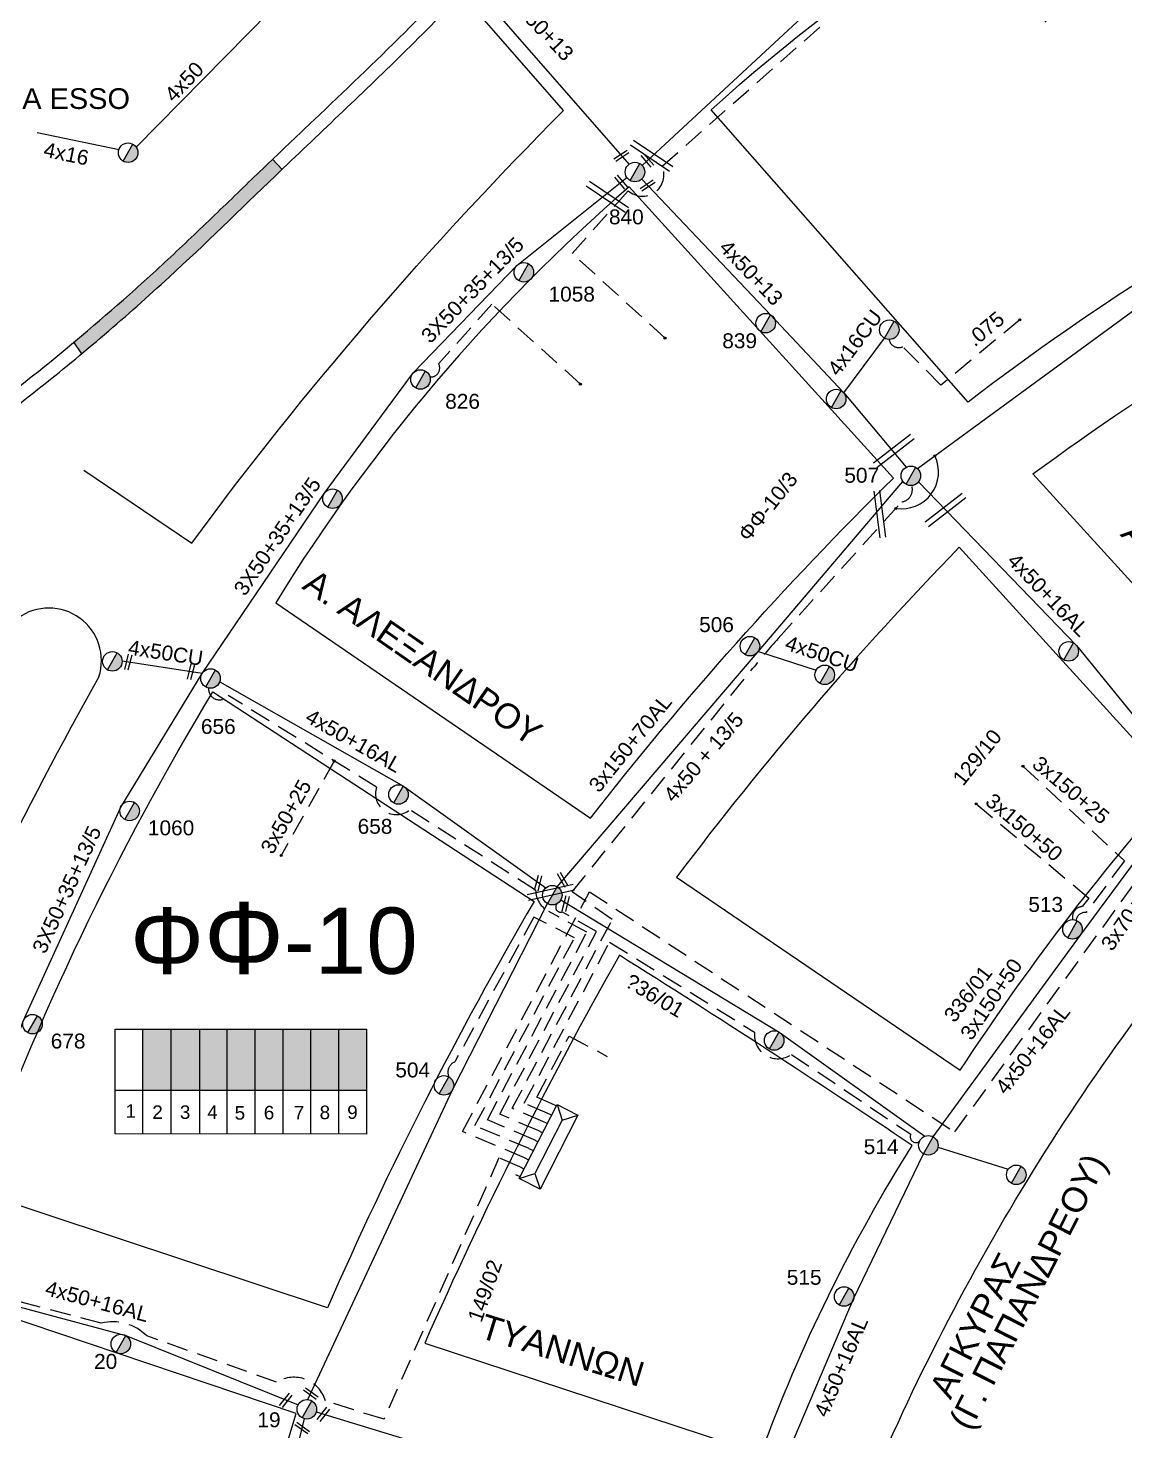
# Model space of a CAD drawing. Header units: millimetres. Extents: x 1421 to 7616, y 908 to 2861.
# Drawn here: x 5594.1 to 5726.5, y 2213.6 to 2382.9 of the extents above; entities that cross this region are included whole.
import ezdxf
from ezdxf.enums import TextEntityAlignment as Align

# ---------------------------------------------------------------- set-up
doc = ezdxf.new("R2010")
doc.units = ezdxf.units.MM
doc.linetypes.add('DASHED', pattern=[19.05, 12.7, -6.35])
for name, color, linetype, lineweight in [('3x150+50', 7, 'Continuous', 30), ('3x50+25', 7, 'Continuous', 30), ('3X50+35+13_5', 7, 'Continuous', 30), ('4x16', 7, 'Continuous', 30), ('4x50', 7, 'Continuous', 30), ('4x50 + 13_5', 7, 'SYN_LINE', 30), ('4x50+13', 7, 'Continuous', 30), ('4x50+16', 7, 'Continuous', 30), ('Άγνωστα', 7, 'Continuous', 30), ('Γυμνά εναέρια ΧΤ (3Φ)   4x16CU', 7, 'Continuous', 30), ('Γυμνά εναέρια ΧΤ (3Φ)   4x50CU', 7, 'Continuous', 30), ('Γυμνά εναέρια ΧΤ και ΦΟΠ (3Φ)   4x50+16AL', 7, 'Continuous', 30), ('Καλώδια ΧΤ   3x150+70AL', 7, 'DASHED', 30), ('Καλώδια ΧΤ   3x150AL+50CU', 7, 'DASHED', 30), ('Συνεστραμμένα ΧΤ   3x70+54.6+25 AL', 7, 'SYN_LINE', 30), ('Υπόγεια Καλώδια Δικτύου ΧΤ   .075', 7, 'DASHED', 30)]:
    doc.layers.add(name, color=color, linetype=linetype, lineweight=lineweight)
for name, color, linetype in [('Pillar OTE', 7, 'Continuous'), ('TEXT ΚΑΛΩΔΙΩΝ', 7, 'Continuous'), ('ΑΓΝΩΣΤΟ ΕΝΑΕΡΙΟ ΚΑΛΩΔΙΟ', 7, 'Continuous'), ('ΑΓΝΩΣΤΟ ΥΠΟΓΕΙΟ ΚΑΛΩΔΙΟ', 7, 'DASHED'), ('Μηχανική τομή', 7, 'Continuous'), ('Στύλος ΦΜ', 7, 'Continuous'), ('Στύλος ΦΜ @ 1', 7, 'Continuous'), ('Συνδέσεις', 7, 'Continuous'), ('Τομή', 7, 'Continuous'), ('Υποσταθμός πόλεως', 7, 'Continuous'), ('Υπόβαθρο ΔΕΗ', 7, 'Continuous')]:
    doc.layers.add(name, color=color, linetype=linetype)
doc.styles.add('arial', font='ARIAL.TTF')
doc.styles.get("Standard").update_dxf_attribs({"font": 'ARIAL.TTF', "height": 1.8})
doc.linetypes.add('SYN_LINE', pattern='A,0.5,-0.0001,["/\\/\\/\\/",Standard,S=0.1,R=0,X=0,Y=-0.05],-0.25', length=0.7501)

# ---------------------------------------------------------------- blocks, each defined once
blk = doc.blocks.new('ΥΠΑΡΧΩΝ ΤΣΙΜΕΝΤΕΝΙΟΣ ΣΤΥΛΟΣ')
at = {"layer": 'Στύλος ΦΜ'}
blk.add_hatch(color=7, dxfattribs=at).paths.add_polyline_path([(-1.29, -2.28, 0.574793), (2.62, 0, 0.268822), (1.3, 2.27)])
at = {"layer": 'Στύλος ΦΜ', "color": 7}
blk.add_line((-1.29, -2.28), (1.3, 2.27), dxfattribs=at)
blk.add_circle((0, 0), 2.62, dxfattribs=at)
at = {"layer": 'Στύλος ΦΜ', "flags": 4}
for tag, p in [('ΑΡΙΘΜΟΣ', (-4.68, 8.05)), ('ΤΥΠΟΣ', (-4.91, 3.03))]:
    blk.add_attdef(tag, p, '', height=4, dxfattribs=at)
blk = doc.blocks.new('ΥΠΟΣΤΑΘΜΟΣ ΠΟΛΕΩΣ 9 ΑΝΑΧΩΡΗΣΕΩΝ')
at = {"layer": 'Υποσταθμός πόλεως', "ltscale": 40}
for p, q in [((-9.63, -2.82), (-9.63, -4)), ((-7.12, -2.82), (-7.12, -4)), ((-4.84, -2.82), (-4.84, -4)), ((-2.36, -2.82), (-2.36, -4)), ((0.09, -2.82), (0.09, -4)), ((2.55, -2.82), (2.55, -4)), ((5.02, -2.82), (5.02, -4)), ((7.48, -2.82), (7.48, -4)), ((9.61, -2.82), (9.61, -4))]:
    blk.add_line(p, q, dxfattribs=at)
blk.add_lwpolyline([(-10.02, 2.82), (10.02, 2.82), (10.02, -2.82), (-10.02, -2.82)], close=True, dxfattribs=at)
for points in [[(-7.21, 0), (-10.02, 2.82)], [(-10.02, -2.82), (-7.21, 0)], [(-7.21, 0), (7.21, 0)], [(7.21, 0), (10.02, 2.82)], [(10.02, -2.82), (7.21, 0)]]:
    blk.add_lwpolyline(points, dxfattribs=at)
at = {"layer": 'Υποσταθμός πόλεως', "linetype": 'SYN_LINE', "ltscale": 40, "flags": 1}
for tag, p in [('ΜΕΤΑΣΧΗΜΑΤΙΣΜΟΣ', (10.79, 1.71)), ('ΙΣΧΥΣ', (10.77, -1.08)), ('ΑΡΙΘΜΟΣ', (10.89, -3.8))]:
    blk.add_attdef(tag, p, '', height=1.8, dxfattribs=at)
blk = doc.blocks.new('ΜΗΧΑΝΙΚΗ ΤΟΜΗ')
at = {"layer": 'Μηχανική τομή', "ltscale": 40}
for p, q in [((-3.79, 1.21), (3.79, 1.21)), ((3.79, -0.34), (-3.79, -0.34))]:
    blk.add_line(p, q, dxfattribs=at)
blk = doc.blocks.new('_ΣΥΝΔΕΣΗ')
at = {"layer": 'Συνδέσεις', "linetype": 'SYN_LINE', "ltscale": 40}
blk.add_hatch(color=256, dxfattribs=at).paths.add_polyline_path([(0.5, -0.01, 1), (-0.5, -0.01, 1)])
at = {"layer": 'Συνδέσεις'}
blk.add_circle((0, -0.01), 0.5, dxfattribs=at)
blk = doc.blocks.new('ΤΟΜΗ')
at = {"layer": 'Τομή', "ltscale": 40}
for p, q in [((11.33, -0.65), (-11.4, -0.65)), ((11.33, -3.42), (-11.4, -3.42))]:
    blk.add_line(p, q, dxfattribs=at)

msp = doc.modelspace()

# ---------------------------------------------------------------- hatches: boundary and pattern name
at = {"layer": 'Καλώδια ΧΤ   3x150AL+50CU', "linetype": 'DASHED', "lineweight": -3, "ltscale": 0.2}
h = msp.add_hatch(color=1, dxfattribs=at)
h.dxf.hatch_style = 1
h.paths.add_polyline_path([(5611.35, 2262.07), (5607.91, 2262.07), (5607.91, 2254.71), (5611.35, 2254.7)])
h = msp.add_hatch(color=151, dxfattribs=at)
h.dxf.hatch_style = 1
h.paths.add_polyline_path([(5611.35, 2254.7), (5614.79, 2254.7), (5614.79, 2262.07), (5611.35, 2262.07)])
h = msp.add_hatch(color=5, dxfattribs=at)
h.dxf.hatch_style = 1
h.paths.add_polyline_path([(5618.09, 2262.07), (5614.79, 2262.07), (5614.79, 2254.7), (5618.09, 2254.7)])
h = msp.add_hatch(color=27, dxfattribs=at)
h.dxf.hatch_style = 1
h.paths.add_polyline_path([(5618.09, 2254.7), (5621.48, 2254.69), (5621.48, 2262.07), (5618.09, 2262.07)])
h = msp.add_hatch(color=62, dxfattribs=at)
h.dxf.hatch_style = 1
h.paths.add_polyline_path([(5621.48, 2254.69), (5624.87, 2254.69), (5624.87, 2262.07), (5621.48, 2262.07)])
h = msp.add_hatch(color=30, dxfattribs=at)
h.dxf.hatch_style = 1
h.paths.add_polyline_path([(5624.87, 2254.69), (5628.27, 2254.69), (5628.27, 2262.07), (5624.87, 2262.07)])
h = msp.add_hatch(color=6, dxfattribs=at)
h.dxf.hatch_style = 1
h.paths.add_polyline_path([(5628.21, 2254.69), (5631.61, 2254.69), (5631.61, 2262.07), (5628.21, 2262.07)])
h = msp.add_hatch(color=85, dxfattribs=at)
h.dxf.hatch_style = 1
h.paths.add_polyline_path([(5631.6, 2254.69), (5634.99, 2254.69), (5634.99, 2262.07), (5631.6, 2262.07)])
at = {"layer": 'Υπόβαθρο ΔΕΗ', "lineweight": -3, "ltscale": 0.1}
h = msp.add_hatch(color=256, dxfattribs=at)
h.dxf.hatch_style = 1
edge = h.paths.add_edge_path()
edge.add_spline(control_points=[(5490.16, 2287.22), (5493.13, 2287.23), (5501.56, 2287.26), (5510.82, 2289.53), (5516.9, 2291.69), (5517.84, 2292.04)], knot_values=[0, 0, 0, 0, 8.912668, 25.245091, 28.247324, 28.247324, 28.247324, 28.247324], degree=3, periodic=0)
edge.add_line((5517.84, 2292.04), (5517.41, 2293.65))
edge.add_spline(control_points=[(5517.41, 2293.65), (5516.91, 2293.47), (5516.41, 2293.29), (5514.29, 2292.54), (5512.66, 2292.01), (5508.65, 2290.84), (5506.25, 2290.26), (5502.64, 2289.61), (5501.43, 2289.43), (5499.01, 2289.16), (5497.8, 2289.06), (5495.17, 2288.94), (5493.74, 2288.91), (5491.59, 2288.89), (5490.87, 2288.89), (5490.15, 2288.88)], knot_values=[0, 0, 0, 0, 1.613522, 1.613522, 6.828918, 6.828918, 14.363553, 14.363553, 18.130871, 18.130871, 21.898188, 21.898188, 26.230485, 26.230485, 28.396633, 28.396633, 28.396633, 28.396633], degree=3, periodic=0)
edge.add_line((5490.15, 2288.88), (5490.16, 2287.22))
edge = h.paths.add_edge_path()
edge.add_spline(control_points=[(5568.23, 2319.03), (5568.49, 2319.21), (5571.59, 2321.45), (5574.66, 2323.72), (5577.48, 2325.81)], knot_values=[85.608083, 85.608083, 85.608083, 85.608083, 86.552044, 97.069499, 97.069499, 97.069499, 97.069499], degree=3, periodic=0)
edge.add_line((5577.48, 2325.81), (5576.59, 2327.23))
edge.add_spline(control_points=[(5576.59, 2327.23), (5575.55, 2326.46), (5574.52, 2325.7), (5571.42, 2323.41), (5569.35, 2321.89), (5567.28, 2320.4)], knot_values=[85.631839, 85.631839, 85.631839, 85.631839, 89.495484, 89.495484, 97.199753, 97.199753, 97.199753, 97.199753], degree=3, periodic=0)
edge.add_spline(control_points=[(5567.28, 2320.4), (5566.43, 2319.79), (5565.59, 2319.19), (5562.77, 2317.19), (5560.79, 2315.82), (5558.15, 2314.08), (5557.51, 2313.66), (5556.88, 2313.25)], knot_values=[72.921978, 72.921978, 72.921978, 72.921978, 76.055218, 76.055218, 83.328505, 83.328505, 85.631839, 85.631839, 85.631839, 85.631839], degree=3, periodic=0)
edge.add_spline(control_points=[(5556.88, 2313.25), (5555.5, 2312.36), (5554.1, 2311.49), (5550.92, 2309.55), (5549.13, 2308.49), (5547, 2307.27), (5546.68, 2307.09), (5546.36, 2306.91)], knot_values=[60.550651, 60.550651, 60.550651, 60.550651, 65.520604, 65.520604, 71.815767, 71.815767, 72.921978, 72.921978, 72.921978, 72.921978], degree=3, periodic=0)
edge.add_line((5546.36, 2306.91), (5547.21, 2305.47))
edge.add_spline(control_points=[(5547.21, 2305.47), (5550.78, 2307.5), (5554.3, 2309.61), (5557.75, 2311.83)], knot_values=[60.584015, 60.584015, 60.584015, 60.584015, 72.886809, 72.886809, 72.886809, 72.886809], degree=3, periodic=0)
edge.add_spline(control_points=[(5557.75, 2311.83), (5558.15, 2312.08), (5561.7, 2314.39), (5565.18, 2316.83), (5568.23, 2319.03)], knot_values=[72.886809, 72.886809, 72.886809, 72.886809, 74.299213, 85.608083, 85.608083, 85.608083, 85.608083], degree=3, periodic=0)
edge = h.paths.add_edge_path()
edge.add_spline(control_points=[(5601.74, 2344.62), (5604.92, 2347.3), (5610.6, 2352.3), (5616.07, 2357.52), (5618.52, 2359.88)], knot_values=[127.76705, 127.76705, 127.76705, 127.76705, 140.256686, 150.456685, 150.456685, 150.456685, 150.456685], degree=3, periodic=0)
edge.add_spline(control_points=[(5618.52, 2359.88), (5620.32, 2361.62), (5622.39, 2363.62), (5624.46, 2365.61), (5624.73, 2365.87)], knot_values=[150.456685, 150.456685, 150.456685, 150.456685, 157.971701, 159.080068, 159.080068, 159.080068, 159.080068], degree=3, periodic=0)
edge.add_line((5624.73, 2365.87), (5623.6, 2367.1))
edge.add_spline(control_points=[(5623.6, 2367.1), (5623.43, 2366.94), (5623.27, 2366.78), (5621.27, 2364.86), (5619.45, 2363.1), (5617.54, 2361.26), (5617.45, 2361.17), (5617.36, 2361.09)], knot_values=[150.456687, 150.456687, 150.456687, 150.456687, 151.154541, 151.154541, 158.745988, 158.745988, 159.119067, 159.119067, 159.119067, 159.119067], degree=3, periodic=0)
edge.add_spline(control_points=[(5617.36, 2361.09), (5615.58, 2359.37), (5613.8, 2357.67), (5610.13, 2354.22), (5608.23, 2352.48), (5604.44, 2349.12), (5602.55, 2347.49), (5600.65, 2345.88)], knot_values=[127.751683, 127.751683, 127.751683, 127.751683, 135.162105, 135.162105, 142.945606, 142.945606, 150.456687, 150.456687, 150.456687, 150.456687], degree=3, periodic=0)
edge.add_spline(control_points=[(5600.65, 2345.88), (5600.29, 2345.58), (5599.94, 2345.29), (5599.59, 2344.99)], knot_values=[126.357461, 126.357461, 126.357461, 126.357461, 127.751683, 127.751683, 127.751683, 127.751683], degree=3, periodic=0)
edge.add_line((5599.59, 2344.99), (5600.51, 2343.59))
edge.add_spline(control_points=[(5600.51, 2343.59), (5600.92, 2343.93), (5601.33, 2344.27), (5601.74, 2344.62)], knot_values=[126.172997, 126.172997, 126.172997, 126.172997, 127.76705, 127.76705, 127.76705, 127.76705], degree=3, periodic=0)

# ---------------------------------------------------------------- linework, layer by layer
at = {"layer": '3x150+50', "color": 85, "linetype": 'DASHED', "lineweight": -3, "ltscale": 0.2}
msp.add_lwpolyline([(5661.85, 2278.66), (5705.96, 2249.65), (5733.46, 2287.7, -0.511311), (5737.81, 2289.15), (5760.22, 2265.44), (5760.22, 2265.44)], format="xyb", dxfattribs=at)
at = {"layer": '3x150+50', "color": 62, "linetype": 'DASHED', "lineweight": -3, "ltscale": 0.2}
for points in [[(5708.54, 2289.26), (5722.13, 2277.89), (5721.33, 2276.86, 0.473405), (5720.19, 2275.28, 1.663843)], [(5664.28, 2272.57), (5681.79, 2261.69, 0.65672), (5686.24, 2259.02), (5700.63, 2249.37, 0.765883), (5701.68, 2248.5, 0.416298)]]:
    msp.add_lwpolyline(points, format="xyb", dxfattribs=at)
at = {"layer": '3x150+50', "color": 85, "linetype": 'DASHED', "lineweight": -3, "ltscale": 0.2}
for points in [[(5646.52, 2249.72), (5661.85, 2278.66)], [(5653.99, 2246.54), (5646.52, 2249.72)]]:
    msp.add_lwpolyline(points, dxfattribs=at)
at = {"layer": '3x150+50', "color": 62, "linetype": 'DASHED', "lineweight": -3, "ltscale": 0.2}
for points in [[(5653.98, 2253.12), (5664.28, 2272.57)], [(5656.75, 2251.94), (5653.98, 2253.12)]]:
    msp.add_lwpolyline(points, dxfattribs=at)
at = {"layer": '3x150+50', "color": 6, "linetype": 'DASHED', "lineweight": -3, "ltscale": 0.2}
msp.add_lwpolyline([(5653.43, 2245.44), (5650.9, 2246.52), (5637.05, 2214.96), (5629.98, 2217.17, 0.494193), (5624.08, 2219.45), (5608.39, 2225.03, 0.264923), (5602.91, 2226.55), (5585.09, 2231.22, 0.549389), (5583.52, 2232.02)], format="xyb", dxfattribs=at)
at = {"layer": '3x50+25', "color": 27, "linetype": 'DASHED', "lineweight": -3, "ltscale": 0.2}
msp.add_lwpolyline([(5631.03, 2294.44), (5624.62, 2283.04)], dxfattribs=at)
at = {"layer": '3x50+25', "color": 62, "linetype": 'DASHED', "lineweight": -3, "ltscale": 0.2}
msp.add_lwpolyline([(5714.18, 2293.81), (5726.43, 2282.4), (5721.82, 2276.15, 0.408626), (5720.6, 2275.2, 838.345853)], format="xyb", dxfattribs=at)
at = {"layer": '3X50+35+13_5', "color": 27, "lineweight": -3, "ltscale": 0.1}
msp.add_lwpolyline([(5582.8, 2232.37), (5593.48, 2263.01), (5605.26, 2288.88), (5615.09, 2305.01), (5629.82, 2326.73), (5640.61, 2341.34), (5653.08, 2354.28), (5666.36, 2364.89)], dxfattribs=at)
at = {"layer": '3X50+35+13_5', "color": 2, "lineweight": -3, "ltscale": 0.1}
msp.add_lwpolyline([(5627.41, 2215.04), (5622.49, 2194.68), (5615.12, 2169.97), (5603.8, 2136.98)], dxfattribs=at)
at = {"layer": '4x16', "color": 30, "linetype": 'SYN_LINE', "lineweight": -3, "ltscale": 12}
msp.add_lwpolyline([(5595.18, 2370.32), (5605.05, 2368.29)], dxfattribs=at)
at = {"layer": '4x50', "color": 30, "lineweight": -3, "ltscale": 0.1}
msp.add_lwpolyline([(5607.11, 2368.57), (5636.76, 2398.67)], dxfattribs=at)
at = {"layer": '4x50 + 13_5', "color": 151, "lineweight": -3, "ltscale": 0.1}
msp.add_lwpolyline([(5701.44, 2329.75), (5732.62, 2352.57), (5767.86, 2370.67), (5795.58, 2381.01), (5839.24, 2382.66)], dxfattribs=at)
at = {"layer": '4x50 + 13_5', "color": 5, "lineweight": -3, "ltscale": 0.1}
msp.add_lwpolyline([(5657.95, 2279.26), (5682.1, 2307.52), (5699.69, 2328.2)], dxfattribs=at)
at = {"layer": '4x50+13', "color": 151, "lineweight": -3, "ltscale": 0.1}
for points in [[(5638.27, 2398.96), (5666.63, 2366.48)], [(5668.16, 2364.7), (5683.71, 2348.33), (5692.54, 2338.88), (5700.1, 2329.92)]]:
    msp.add_lwpolyline(points, dxfattribs=at)
at = {"layer": '4x50+16', "color": 6, "lineweight": -3, "ltscale": 0.1}
msp.add_lwpolyline([(5668.21, 2366.34), (5692.42, 2388.82), (5714.22, 2410.54)], dxfattribs=at)
at = {"layer": 'Pillar OTE', "lineweight": -3, "ltscale": 40}
for points in [[(5604.58, 2249.43), (5604.58, 2262.07), (5634.92, 2262.07), (5634.92, 2249.4), (5604.58, 2249.43)], [(5607.91, 2249.43), (5607.91, 2262.07)], [(5611.35, 2249.42), (5611.35, 2262.07)], [(5614.79, 2249.42), (5614.79, 2262.07)], [(5618.09, 2249.42), (5618.09, 2262.07)], [(5621.48, 2249.41), (5621.48, 2262.07)], [(5624.87, 2249.41), (5624.87, 2262.07)], [(5628.21, 2249.4), (5628.21, 2262.07)], [(5631.6, 2249.4), (5631.6, 2262.07)], [(5604.58, 2254.71), (5634.92, 2254.68)]]:
    msp.add_lwpolyline(points, dxfattribs=at)
at = {"layer": 'ΑΓΝΩΣΤΟ ΕΝΑΕΡΙΟ ΚΑΛΩΔΙΟ', "color": 30, "lineweight": -3, "ltscale": 0.1}
msp.add_lwpolyline([(5627.86, 2217.34), (5645.33, 2254.75), (5656.78, 2277.22)], dxfattribs=at)
at = {"layer": 'ΑΓΝΩΣΤΟ ΥΠΟΓΕΙΟ ΚΑΛΩΔΙΟ', "color": 27, "lineweight": -3, "ltscale": 0.2}
for points in [[(5670.97, 2345.5), (5659.77, 2355.72), (5666.52, 2363.3, 0.807854), (5670.62, 2366.25), (5692.24, 2385.32, 0.667911), (5695.13, 2389.85), (5708.56, 2397.44), (5716.93, 2383.63)], [(5660.75, 2339.95), (5650.07, 2349.6), (5643.64, 2342.39, -0.599265), (5642.59, 2340.81, 4.526907)], [(5661.52, 2273.77), (5656.95, 2276.25, -0.266028), (5655.34, 2278.85), (5640.15, 2288.54, -0.752694), (5636.15, 2291.28), (5618.21, 2302.36, -0.761589), (5615.87, 2303.25, -25.552741)]]:
    msp.add_lwpolyline(points, format="xyb", dxfattribs=at)
at = {"layer": 'ΑΓΝΩΣΤΟ ΥΠΟΓΕΙΟ ΚΑΛΩΔΙΟ', "color": 5, "lineweight": -3, "ltscale": 0.2}
msp.add_lwpolyline([(5655.67, 2249.82), (5651.01, 2251.8), (5662.7, 2273.85), (5658.53, 2276.21, -0.788914), (5657.96, 2277.22)], format="xyb", dxfattribs=at)
at = {"layer": 'ΑΓΝΩΣΤΟ ΥΠΟΓΕΙΟ ΚΑΛΩΔΙΟ', "color": 30, "lineweight": -3, "ltscale": 0.2}
msp.add_lwpolyline([(5660.03, 2273.08), (5655.14, 2275.59), (5645.6, 2258.11, 0.423839), (5644.87, 2256.3, -97.934103)], format="xyb", dxfattribs=at)
at = {"layer": 'ΑΓΝΩΣΤΟ ΥΠΟΓΕΙΟ ΚΑΛΩΔΙΟ', "color": 27, "lineweight": -3, "ltscale": 0.2}
for points in [[(5649.52, 2251.12), (5661.52, 2273.77)], [(5655.11, 2248.73), (5649.52, 2251.12)]]:
    msp.add_lwpolyline(points, dxfattribs=at)
at = {"layer": 'ΑΓΝΩΣΤΟ ΥΠΟΓΕΙΟ ΚΑΛΩΔΙΟ', "color": 30, "lineweight": -3, "ltscale": 0.2}
for points in [[(5648.02, 2250.42), (5660.03, 2273.08)], [(5654.55, 2247.64), (5648.02, 2250.42)]]:
    msp.add_lwpolyline(points, dxfattribs=at)
at = {"layer": 'ΑΓΝΩΣΤΟ ΥΠΟΓΕΙΟ ΚΑΛΩΔΙΟ', "color": 1, "lineweight": -3, "ltscale": 0.2}
msp.add_lwpolyline([(5657.32, 2253.06), (5655.49, 2253.84), (5659.4, 2261.23), (5663.97, 2258.78)], dxfattribs=at)
at = {"layer": 'Γυμνά εναέρια ΧΤ (3Φ)   4x16CU', "color": 151, "lineweight": -3, "ltscale": 0.1}
msp.add_lwpolyline([(5692.54, 2338.88), (5697.46, 2345.48)], dxfattribs=at)
at = {"layer": 'Γυμνά εναέρια ΧΤ (3Φ)   4x50CU', "color": 5, "lineweight": -3, "ltscale": 0.1}
for points in [[(5682.24, 2307.68), (5689.21, 2305.39)], [(5615.09, 2305.01), (5605.43, 2306.5)]]:
    msp.add_lwpolyline(points, dxfattribs=at)
at = {"layer": 'Γυμνά εναέρια ΧΤ και ΦΟΠ (3Φ)   4x50+16AL', "color": 62, "lineweight": -3, "ltscale": 0.1}
for points in [[(5701.57, 2328.14), (5720.65, 2308.39), (5733.7, 2292.38)], [(5703.35, 2249.06), (5721.13, 2273.43)], [(5680.66, 2198.73), (5693.74, 2229.51), (5702.18, 2247.01)]]:
    msp.add_lwpolyline(points, dxfattribs=at)
at = {"layer": 'Γυμνά εναέρια ΧΤ και ΦΟΠ (3Φ)   4x50+16AL', "color": 5, "lineweight": -3, "ltscale": 0.1}
for points in [[(5617.21, 2304), (5639.38, 2291.42), (5656.58, 2279.12)], [(5658.39, 2277.66), (5684.74, 2261.72), (5702.32, 2249.13)], [(5703.92, 2247.81), (5712.41, 2245.16)]]:
    msp.add_lwpolyline(points, dxfattribs=at)
at = {"layer": 'Γυμνά εναέρια ΧΤ και ΦΟΠ (3Φ)   4x50+16AL', "color": 30, "lineweight": -3, "ltscale": 0.1}
for points in [[(5583.84, 2231.01), (5605.86, 2225.08), (5626.67, 2216.69)], [(5628.87, 2215.86), (5660.62, 2206.17), (5679.97, 2198.71)]]:
    msp.add_lwpolyline(points, dxfattribs=at)
at = {"layer": 'Καλώδια ΧΤ   3x150+70AL', "color": 151, "lineweight": -3, "ltscale": 0.2}
msp.add_lwpolyline([(5664.6, 2275.3), (5659.77, 2278.64), (5681.54, 2305.59, -0.010452), (5684.61, 2309.23), (5699.55, 2325.72, 0.469761), (5700.75, 2327.7, 6.489778)], format="xyb", dxfattribs=at)
for points in [[(5652.52, 2252.51), (5664.6, 2275.3)], [(5656.23, 2250.93), (5652.52, 2252.51)]]:
    msp.add_lwpolyline(points, dxfattribs=at)
at = {"layer": 'Συνεστραμμένα ΧΤ   3x70+54.6+25 AL', "color": 62, "lineweight": -3, "ltscale": 15}
msp.add_lwpolyline([(5721.13, 2273.43), (5733.63, 2290.3)], dxfattribs=at)
at = {"layer": 'Υπόβαθρο ΔΕΗ', "lineweight": -3, "ltscale": 0.1}
for points in [[(5707.57, 2337.77), (5676.55, 2373.05, -0.0909), (5738.27, 2411.62), (5757.53, 2368.83, 0.050349), (5707.57, 2337.77, -2.003788)], [(5600.79, 2329.56), (5613.83, 2320.76, -0.037116), (5658.72, 2372.98), (5648.89, 2384.2)], [(5623.97, 2313.55), (5661.96, 2287.52, -0.032558), (5698.54, 2328.6), (5666.65, 2363.76, 0.076578), (5623.97, 2313.55, 0.72657)], [(5742.45, 2299.37), (5715.38, 2329.1, -0.043882), (5762.65, 2357.95), (5780.37, 2322.04, 0.055832), (5742.45, 2299.37, -1.519562)], [(5672.37, 2280.42), (5706.62, 2257.11, -0.036849), (5732.76, 2291.37), (5706.49, 2320.25, 0.031468), (5672.37, 2280.42, 0.492686)], [(5602.62, 2304.6), (5602.62, 2304.6, 0.725934), (5592.86, 2311.7)], [(5630.21, 2228.42), (5587.59, 2242.54, -0.048926), (5616.38, 2302.78), (5655.16, 2277.48, 0.028755), (5630.21, 2228.42, -5.452854)], [(5738.18, 2193.55), (5695.74, 2206.94, -0.079026), (5742.52, 2281.68), (5772.73, 2248.86, 0.08519), (5738.18, 2193.55, -2.960108)], [(5641.97, 2224.17), (5682.53, 2210.77, -0.0523), (5700.81, 2248.01, 0.008667), (5665.46, 2270.98, 0.025008), (5641.97, 2224.17, 0.047357)]]:
    msp.add_lwpolyline(points, format="xyb", dxfattribs=at)
for points in [[(5623.6, 2367.1), (5624.73, 2365.87)], [(5599.59, 2344.99), (5600.51, 2343.59)]]:
    msp.add_lwpolyline(points, dxfattribs=at)
msp.add_lwpolyline([(5562.35, 2163.18), (5606.15, 2148.29), (5626.44, 2215.65), (5583.43, 2230.16)], close=True, dxfattribs=at)
at = {"layer": 'Υπόβαθρο ΔΕΗ', "lineweight": -3}
msp.add_arc((5699.55, 2329.33), 4.44, 260.8737, 26.0373, dxfattribs=at)
at = {"layer": 'Υπόβαθρο ΔΕΗ', "lineweight": -3, "ltscale": 0.1}
msp.add_arc((6030.59, 2064.21), 490.86, 150.6768, 157.1842, dxfattribs=at)
msp.add_open_spline([(5490.15, 2288.88), (5490.87, 2288.89), (5491.59, 2288.89), (5493.74, 2288.91), (5495.17, 2288.94), (5497.8, 2289.06), (5499.01, 2289.16), (5501.43, 2289.43), (5502.64, 2289.61), (5506.25, 2290.26), (5508.65, 2290.84), (5512.66, 2292.01), (5514.29, 2292.54), (5517.52, 2293.68), (5519.13, 2294.29), (5522.16, 2295.48), (5523.59, 2296.04), (5526.43, 2297.19), (5527.84, 2297.77), (5531.22, 2299.21), (5533.17, 2300.07), (5537.38, 2302.06), (5539.62, 2303.21), (5543.68, 2305.4), (5545.51, 2306.42), (5549.13, 2308.49), (5550.92, 2309.55), (5554.75, 2311.89), (5556.78, 2313.17), (5560.79, 2315.82), (5562.77, 2317.19), (5567.67, 2320.66), (5570.58, 2322.79), (5575.52, 2326.44), (5577.55, 2327.95), (5581.62, 2330.97), (5583.65, 2332.48), (5588.68, 2336.28), (5591.67, 2338.58), (5598.59, 2344.11), (5602.49, 2347.39), (5608.23, 2352.48), (5610.13, 2354.22), (5613.89, 2357.75), (5615.76, 2359.55), (5619.45, 2363.1), (5621.27, 2364.86), (5624.93, 2368.37), (5626.76, 2370.11), (5632.27, 2375.34), (5635.92, 2378.82), (5643.08, 2385.93), (5646.58, 2389.55), (5651.44, 2394.94), (5652.91, 2396.62), (5655.79, 2400.04), (5657.21, 2401.77), (5660.34, 2405.66), (5662.06, 2407.82), (5665.07, 2411.57), (5666.36, 2413.16), (5668.97, 2416.32), (5670.28, 2417.89), (5674.21, 2422.59), (5676.83, 2425.71), (5681.95, 2432.03), (5684.46, 2435.23), (5689.33, 2441.58), (5691.7, 2444.73), (5695.58, 2449.96), (5697.1, 2452.03), (5700.49, 2456.74), (5702.37, 2459.38), (5705.47, 2463.67), (5706.68, 2465.33), (5709.13, 2468.61), (5710.37, 2470.25), (5712.95, 2473.64), (5714.3, 2475.4), (5717.12, 2479.13), (5718.6, 2481.1), (5721.58, 2485.06), (5723.08, 2487.04), (5725.79, 2490.5), (5726.99, 2491.99), (5729.41, 2494.94), (5730.63, 2496.4), (5733.09, 2499.34), (5734.33, 2500.82), (5737.07, 2504.11), (5738.58, 2505.94), (5741.21, 2509.1), (5742.33, 2510.43), (5744.6, 2513.06), (5745.75, 2514.36), (5748.34, 2517.29), (5749.79, 2518.91), (5752.68, 2522.16), (5754.13, 2523.79), (5757.7, 2527.77), (5759.83, 2530.12), (5764.18, 2534.75), (5766.39, 2537.04), (5770.79, 2541.41), (5772.97, 2543.51), (5777.38, 2547.56), (5779.6, 2549.52), (5784.09, 2553.37), (5786.36, 2555.25), (5790.16, 2558.45), (5791.71, 2559.76), (5796.3, 2563.73), (5799.3, 2566.46), (5804.09, 2570.87), (5805.89, 2572.53), (5809.47, 2575.86), (5811.26, 2577.53), (5814.81, 2580.89), (5816.58, 2582.59), (5819.71, 2585.52), (5821.06, 2586.76), (5823.79, 2589.2), (5825.17, 2590.39), (5829.37, 2593.93), (5832.21, 2596.22), (5837.56, 2600.43), (5840.06, 2602.37), (5847.53, 2608.18), (5852.48, 2612.08), (5859.87, 2617.94), (5862.33, 2619.89), (5867.22, 2623.78), (5869.66, 2625.74), (5874.38, 2629.59), (5876.68, 2631.48), (5883.47, 2637.25), (5887.9, 2641.23), (5895.06, 2647.65), (5897.77, 2650.08), (5903.13, 2654.98), (5905.78, 2657.45), (5910.44, 2661.99), (5912.47, 2664.04), (5916.47, 2668.23), (5918.44, 2670.36), (5923.54, 2676.01), (5926.63, 2679.56), (5932.68, 2686.77), (5935.64, 2690.43), (5943.95, 2701.09), (5949.13, 2708.22), (5956.03, 2718.6), (5958, 2721.68), (5961.43, 2727.24), (5962.91, 2729.71), (5965.83, 2734.76), (5967.26, 2737.34), (5970.15, 2742.52), (5971.59, 2745.12), (5974.04, 2749.35), (5975.01, 2750.98), (5976.99, 2754.21), (5977.99, 2755.81), (5980.6, 2759.91), (5982.22, 2762.38), (5985.47, 2767.32), (5987.1, 2769.78), (5990.87, 2775.45), (5993.01, 2778.66), (5997.27, 2785.09), (5999.39, 2788.31), (6002.94, 2793.69), (6004.36, 2795.85), (6007.22, 2800.17), (6008.66, 2802.33), (6011.42, 2806.35), (6012.74, 2808.21), (6015.43, 2811.88), (6016.82, 2813.69), (6019.65, 2817.26), (6021.08, 2819.02), (6023.91, 2822.44), (6025.3, 2824.1), (6028.08, 2827.44), (6029.46, 2829.11), (6033.67, 2834.11), (6036.54, 2837.41), (6040.6, 2841.67), (6041.65, 2842.74), (6043.78, 2844.84), (6044.85, 2845.87), (6046.01, 2846.99), (6046.09, 2847.07), (6046.18, 2847.15)], degree=3, knots=[0, 0, 0, 0, 2.166148, 2.166148, 6.498445, 6.498445, 10.265763, 10.265763, 14.03308, 14.03308, 21.567715, 21.567715, 26.783111, 26.783111, 31.998507, 31.998507, 36.609107, 36.609107, 41.219706, 41.219706, 47.702734, 47.702734, 55.361699, 55.361699, 61.656862, 61.656862, 67.952024, 67.952024, 75.225312, 75.225312, 82.498599, 82.498599, 93.336109, 93.336109, 100.938237, 100.938237, 108.540365, 108.540365, 119.906013, 119.906013, 135.262764, 135.262764, 143.046265, 143.046265, 150.829766, 150.829766, 158.421213, 158.421213, 166.01266, 166.01266, 181.195553, 181.195553, 196.378447, 196.378447, 203.139727, 203.139727, 209.901007, 209.901007, 218.17125, 218.17125, 224.294478, 224.294478, 230.417706, 230.417706, 242.664163, 242.664163, 254.910619, 254.910619, 266.752825, 266.752825, 274.488922, 274.488922, 284.205481, 284.205481, 290.332499, 290.332499, 296.459518, 296.459518, 303.102773, 303.102773, 310.521928, 310.521928, 317.941082, 317.941082, 323.632036, 323.632036, 329.322989, 329.322989, 335.111928, 335.111928, 342.21937, 342.21937, 347.401444, 347.401444, 352.583519, 352.583519, 359.110119, 359.110119, 365.636719, 365.636719, 375.115877, 375.115877, 384.595036, 384.595036, 393.595586, 393.595586, 402.417975, 402.417975, 411.240365, 411.240365, 417.351182, 417.351182, 429.572817, 429.572817, 436.920313, 436.920313, 444.267808, 444.267808, 451.615303, 451.615303, 457.062825, 457.062825, 462.510346, 462.510346, 473.405389, 473.405389, 482.870876, 482.870876, 501.801851, 501.801851, 511.190138, 511.190138, 520.578425, 520.578425, 529.535879, 529.535879, 547.450786, 547.450786, 558.371689, 558.371689, 569.292592, 569.292592, 578.03359, 578.03359, 586.774588, 586.774588, 600.952588, 600.952588, 615.130587, 615.130587, 641.674, 641.674, 652.706754, 652.706754, 661.38308, 661.38308, 670.280364, 670.280364, 679.177647, 679.177647, 684.825847, 684.825847, 690.474048, 690.474048, 699.322624, 699.322624, 708.1712, 708.1712, 719.749064, 719.749064, 731.326928, 731.326928, 739.082483, 739.082483, 746.838037, 746.838037, 753.616582, 753.616582, 760.393168, 760.393168, 767.169755, 767.169755, 773.671582, 773.671582, 780.173409, 780.173409, 793.177063, 793.177063, 797.627508, 797.627508, 802.077954, 802.077954, 802.435638, 802.435638, 802.435638, 802.435638], dxfattribs=at)
msp.add_spline([(5490.16, 2287.22), (5499.06, 2287.5), (5515.01, 2291.04), (5522.87, 2293.97), (5536.55, 2299.83), (5547.01, 2305.36), (5558.93, 2312.6), (5569, 2319.58), (5578.71, 2326.73), (5595.27, 2339.32), (5611.11, 2352.87), (5623.93, 2365.1), (5639.24, 2379.78), (5654.56, 2396), (5666.94, 2411.23), (5680.23, 2427.26), (5692.61, 2443.18), (5699.97, 2453.16), (5707.96, 2464.24), (5717.67, 2477.08), (5726.8, 2489.07), (5737.12, 2501.56), (5743.34, 2509.03), (5752.07, 2518.96), (5762.51, 2530.53), (5776.67, 2544.64), (5783.85, 2550.96), (5794.53, 2559.98), (5805.14, 2569.57), (5813.96, 2577.8), (5823.23, 2586.46), (5844.27, 2603.53), (5862.79, 2618.13), (5880.4, 2632.45), (5894.43, 2644.85), (5910.95, 2660.17), (5923.63, 2673.64), (5937.53, 2690.18), (5947.29, 2703), (5956.7, 2716.61), (5966.6, 2732.78), (5975.58, 2748.67), (5983.92, 2761.92), (5995.53, 2779.46), (6005.65, 2794.78), (6016.35, 2810.29), (6027.52, 2824.16), (6041.87, 2840.57), (6047.34, 2845.95)], degree=3, dxfattribs=at)
at = {"layer": 'Υπόγεια Καλώδια Δικτύου ΧΤ   .075', "color": 151, "lineweight": -3, "ltscale": 0.2}
msp.add_lwpolyline([(5713.81, 2347.72), (5704.27, 2339.8), (5699.69, 2344.46, -0.484951), (5698.02, 2345.33, 1.670644)], format="xyb", dxfattribs=at)

# ---------------------------------------------------------------- block references
at = {"layer": 'Μηχανική τομή', "lineweight": -3}
for p, xscale, yscale, zscale, rotation in [((5665.65, 2367.6), 0.2499999999999674, 0.2499999999999674, 0.2499999999999674, 212.8333957516332), ((5668.92, 2367.04), 0.2499999999999674, 0.2499999999999674, 0.2499999999999674, 131.0574592319039), ((5665.74, 2364.4), 0.2499999999999674, 0.2499999999999674, 0.2499999999999674, 131.0574592319039), ((5668.8, 2364.01), 0.2499999999999674, 0.2499999999999674, 0.2499999999999674, 212.8333957516332), ((5606.27, 2306.33), 0.2499999999999677, 0.2499999999999677, 0.2499999999999677, 75.47370032593874), ((5613.83, 2305.17), 0.2499999999999677, 0.2499999999999677, 0.2499999999999677, 75.47370032593874), ((5655.75, 2279.67), 0.2499999999999677, 0.2499999999999677, 0.2499999999999677, 75.47370032593874), ((5658.71, 2280.15), 0.2499999999999677, 0.2499999999999677, 0.2499999999999677, 118.7625173507742), ((5659.09, 2277.19), 0.2499999999999677, 0.2499999999999677, 0.2499999999999677, 75.47370032593874), ((5625.09, 2217.33), 0.2499999999999674, 0.2499999999999674, 0.2499999999999674, 231.4920312964588), ((5628.15, 2217.97), 0.2499999999999675, 0.2499999999999675, 0.2499999999999675, 324.0160421484449), ((5629.63, 2215.63), 0.2499999999999674, 0.2499999999999674, 0.2499999999999674, 231.4920312964588), ((5627.11, 2213.81), 0.2499999999999675, 0.2499999999999675, 0.2499999999999675, 324.0160421484449)]:
    msp.add_blockref('ΜΗΧΑΝΙΚΗ ΤΟΜΗ', p, dxfattribs=dict(at, xscale=xscale, yscale=yscale, zscale=zscale, rotation=rotation))
at = {"layer": 'Στύλος ΦΜ @ 1', "lineweight": -3, "ltscale": 40, "xscale": 0.4499999999998181, "yscale": 0.4499999999998181, "zscale": 0.4499999999998181}
for p in [(5606.15, 2367.89), (5698.04, 2346.51), (5691.63, 2338.14), (5630.83, 2326.11), (5719.7, 2307.68), (5604.25, 2306.47), (5690.25, 2304.84), (5657.36, 2278.24), (5684.15, 2260.7), (5713.37, 2244.48)]:
    msp.add_blockref('ΥΠΑΡΧΩΝ ΤΣΙΜΕΝΤΕΝΙΟΣ ΣΤΥΛΟΣ', p, dxfattribs=at)
at = {"layer": 'Στύλος ΦΜ @ 1', "lineweight": -3, "ltscale": 40}
ref = msp.add_blockref('ΥΠΑΡΧΩΝ ΤΣΙΜΕΝΤΕΝΙΟΣ ΣΤΥΛΟΣ', (5667.34, 2365.55), dxfattribs=dict(at, xscale=0.4499999999998181, yscale=0.4499999999998181, zscale=0.4499999999998181))
ref.add_attrib('ΤΥΠΟΣ', '840', (5664.2, 2359.24), dxfattribs={"layer": 'Στύλος ΦΜ', "height": 1.8, "flags": 4})
ref = msp.add_blockref('ΥΠΑΡΧΩΝ ΤΣΙΜΕΝΤΕΝΙΟΣ ΣΤΥΛΟΣ', (5653.92, 2353.45), dxfattribs=dict(at, xscale=0.4499999999998181, yscale=0.4499999999998181, zscale=0.4499999999998181))
ref.add_attrib('ΤΥΠΟΣ', '1058', (5656.91, 2349.91), dxfattribs={"layer": 'Στύλος ΦΜ', "height": 1.8, "flags": 4})
ref = msp.add_blockref('ΥΠΑΡΧΩΝ ΤΣΙΜΕΝΤΕΝΙΟΣ ΣΤΥΛΟΣ', (5683.13, 2347.3), dxfattribs=dict(at, xscale=0.4499999999998181, yscale=0.4499999999998181, zscale=0.4499999999998181))
ref.add_attrib('ΤΥΠΟΣ', '839', (5677.88, 2344.28), dxfattribs={"layer": 'Στύλος ΦΜ', "height": 1.8, "flags": 4})
ref = msp.add_blockref('ΥΠΑΡΧΩΝ ΤΣΙΜΕΝΤΕΝΙΟΣ ΣΤΥΛΟΣ', (5641.45, 2340.51), dxfattribs=dict(at, xscale=0.4499999999998181, yscale=0.4499999999998181, zscale=0.4499999999998181))
ref.add_attrib('ΤΥΠΟΣ', '826', (5644.43, 2336.97), dxfattribs={"layer": 'Στύλος ΦΜ', "height": 1.8, "flags": 4})
ref = msp.add_blockref('ΥΠΑΡΧΩΝ ΤΣΙΜΕΝΤΕΝΙΟΣ ΣΤΥΛΟΣ', (5700.65, 2328.88), dxfattribs=dict(at, xscale=0.4499999999998181, yscale=0.4499999999998181, zscale=0.4499999999998181))
ref.add_attrib('ΤΥΠΟΣ', '507', (5692.62, 2328.04), dxfattribs={"layer": 'Στύλος ΦΜ', "height": 1.8, "flags": 4})
ref = msp.add_blockref('ΥΠΑΡΧΩΝ ΤΣΙΜΕΝΤΕΝΙΟΣ ΣΤΥΛΟΣ', (5681.22, 2308.3), dxfattribs=dict(at, xscale=0.4499999999998181, yscale=0.4499999999998181, zscale=0.4499999999998181))
ref.add_attrib('ΤΥΠΟΣ', '506', (5675.09, 2310.01), dxfattribs={"layer": 'Στύλος ΦΜ', "height": 1.8, "flags": 4})
ref = msp.add_blockref('ΥΠΑΡΧΩΝ ΤΣΙΜΕΝΤΕΝΙΟΣ ΣΤΥΛΟΣ', (5616.1, 2304.41), dxfattribs=dict(at, xscale=0.4499999999998181, yscale=0.4499999999998181, zscale=0.4499999999998181))
ref.add_attrib('ΤΥΠΟΣ', '656', (5614.94, 2297.71), dxfattribs={"layer": 'Στύλος ΦΜ', "height": 1.8, "flags": 4})
ref = msp.add_blockref('ΥΠΑΡΧΩΝ ΤΣΙΜΕΝΤΕΝΙΟΣ ΣΤΥΛΟΣ', (5638.79, 2290.4), dxfattribs=dict(at, xscale=0.4499999999998181, yscale=0.4499999999998181, zscale=0.4499999999998181))
ref.add_attrib('ΤΥΠΟΣ', '658', (5633.86, 2285.65), dxfattribs={"layer": 'Στύλος ΦΜ', "height": 1.8, "flags": 4})
ref = msp.add_blockref('ΥΠΑΡΧΩΝ ΤΣΙΜΕΝΤΕΝΙΟΣ ΣΤΥΛΟΣ', (5606.33, 2288.41), dxfattribs=dict(at, xscale=0.4499999999998181, yscale=0.4499999999998181, zscale=0.4499999999998181))
ref.add_attrib('ΤΥΠΟΣ', '1060', (5608.54, 2285.47), dxfattribs={"layer": 'Στύλος ΦΜ', "height": 1.8, "flags": 4})
ref = msp.add_blockref('ΥΠΑΡΧΩΝ ΤΣΙΜΕΝΤΕΝΙΟΣ ΣΤΥΛΟΣ', (5720.16, 2274.11), dxfattribs=dict(at, xscale=0.4499999999998181, yscale=0.4499999999998181, zscale=0.4499999999998181))
ref.add_attrib('ΤΥΠΟΣ', '513', (5714.83, 2276.22), dxfattribs={"layer": 'Στύλος ΦΜ', "height": 1.8, "flags": 4})
ref = msp.add_blockref('ΥΠΑΡΧΩΝ ΤΣΙΜΕΝΤΕΝΙΟΣ ΣΤΥΛΟΣ', (5594.61, 2262.67), dxfattribs=dict(at, xscale=0.4499999999998181, yscale=0.4499999999998181, zscale=0.4499999999998181))
ref.add_attrib('ΤΥΠΟΣ', '678', (5596.81, 2259.73), dxfattribs={"layer": 'Στύλος ΦΜ', "height": 1.8, "flags": 4})
ref = msp.add_blockref('ΥΠΑΡΧΩΝ ΤΣΙΜΕΝΤΕΝΙΟΣ ΣΤΥΛΟΣ', (5644.28, 2255.27), dxfattribs=dict(at, xscale=0.4499999999998181, yscale=0.4499999999998181, zscale=0.4499999999998181))
ref.add_attrib('ΤΥΠΟΣ', '504', (5638.41, 2256.24), dxfattribs={"layer": 'Στύλος ΦΜ', "height": 1.8, "flags": 4})
ref = msp.add_blockref('ΥΠΑΡΧΩΝ ΤΣΙΜΕΝΤΕΝΙΟΣ ΣΤΥΛΟΣ', (5702.76, 2248.04), dxfattribs=dict(at, xscale=0.4499999999998181, yscale=0.4499999999998181, zscale=0.4499999999998181))
ref.add_attrib('ΤΥΠΟΣ', '514', (5694.96, 2246.98), dxfattribs={"layer": 'Στύλος ΦΜ', "height": 1.8, "flags": 4})
ref = msp.add_blockref('ΥΠΑΡΧΩΝ ΤΣΙΜΕΝΤΕΝΙΟΣ ΣΤΥΛΟΣ', (5692.59, 2229.78), dxfattribs=dict(at, xscale=0.4499999999998181, yscale=0.4499999999998181, zscale=0.4499999999998181))
ref.add_attrib('ΤΥΠΟΣ', '515', (5685.67, 2231.2), dxfattribs={"layer": 'Στύλος ΦΜ', "height": 1.8, "flags": 4})
ref = msp.add_blockref('ΥΠΑΡΧΩΝ ΤΣΙΜΕΝΤΕΝΙΟΣ ΣΤΥΛΟΣ', (5605.27, 2224.06), dxfattribs=dict(at, xscale=0.4499999999998181, yscale=0.4499999999998181, zscale=0.4499999999998181))
ref.add_attrib('ΤΥΠΟΣ', '20', (5602.04, 2221.05), dxfattribs={"layer": 'Στύλος ΦΜ', "height": 1.8, "flags": 4})
ref = msp.add_blockref('ΥΠΑΡΧΩΝ ΤΣΙΜΕΝΤΕΝΙΟΣ ΣΤΥΛΟΣ', (5627.73, 2216.17), dxfattribs=dict(at, xscale=0.4499999999998181, yscale=0.4499999999998181, zscale=0.4499999999998181))
ref.add_attrib('ΤΥΠΟΣ', '19', (5621.76, 2214), dxfattribs={"layer": 'Στύλος ΦΜ', "height": 1.8, "flags": 4})
at = {"layer": 'Συνδέσεις', "lineweight": -3, "xscale": 0.25, "yscale": 0.25, "zscale": 0.25}
for p in [(5713.81, 2347.72), (5670.97, 2345.5), (5660.75, 2339.95), (5703.54, 2331.28), (5698.84, 2324.94), (5631.03, 2294.44), (5714.18, 2293.81), (5708.54, 2289.27), (5624.62, 2283.04)]:
    msp.add_blockref('_ΣΥΝΔΕΣΗ', p, dxfattribs=at)
at = {"layer": 'Τομή', "lineweight": -3, "xscale": 0.2499999999999999, "yscale": 0.2499999999999999, "zscale": 0.2499999999999999}
for p, rotation in [((5669.64, 2367.91), 326.1394830598229), ((5664.29, 2362.95), 326.1394830598229), ((5698.28, 2332.27), 37.73661311515625), ((5696.37, 2324.18), 97.15118523991016), ((5704.52, 2325.14), 37.73661311515625), ((5657.29, 2278.11), 192.6846590499796)]:
    msp.add_blockref('ΤΟΜΗ', p, dxfattribs=dict(at, rotation=rotation))
at = {"layer": 'Υποσταθμός πόλεως', "lineweight": -3, "xscale": 0.5, "yscale": 0.5, "zscale": 0.5, "rotation": 242.9666168219024}
msp.add_blockref('ΥΠΟΣΤΑΘΜΟΣ ΠΟΛΕΩΣ 9 ΑΝΑΧΩΡΗΣΕΩΝ', (5656.91, 2247.86), dxfattribs=at)

# ---------------------------------------------------------------- texts
at = {"lineweight": -3, "ltscale": 40, "insert": (5571.23, 2375.67), "char_height": 2.5, "width": 39.7078, "attachment_point": 1, "style": 'arial'}
msp.add_mtext('{\\W5.19479; }ΙΔΙΟΚΤΗΣΙΑ ESSO', dxfattribs=at)
at = {"lineweight": -3, "ltscale": 40, "char_height": 3, "width": 64.8866, "attachment_point": 1, "style": 'arial'}
for s, insert, rotation in [('ANΘΕΩΝ Β', (5728.11, 2323.71), 310.8586), ('A. ΑΛΕΞΑΝΔΡΟΥ', (5628.74, 2317.79), 325.2578), ('(Γ. ΠΑΠΑΝΔΡΕΟΥ)', (5705.15, 2214.79), 63.0312), ('ΑΓΚΥΡΑΣ', (5702.77, 2218.58), 63.0312), ('ΤΥΑΝΝΩΝ', (5649.29, 2227.73), 342.8215)]:
    msp.add_mtext(s, dxfattribs=dict(at, insert=insert, rotation=rotation))
at = {"lineweight": -3, "ltscale": 30, "char_height": 1.63, "width": 11.2573, "attachment_point": 1}
for s, insert in [('1', (5605.83, 2252.99)), ('2', (5609.07, 2252.86)), ('3', (5612.4, 2252.86)), ('4', (5615.7, 2252.86)), ('6', (5622.53, 2252.8)), ('8', (5629.27, 2252.83)), ('9', (5632.6, 2252.86)), ('5', (5619.01, 2252.77)), ('7', (5626.15, 2252.8))]:
    msp.add_mtext(s, dxfattribs=dict(at, insert=insert))
at = {"layer": 'TEXT ΚΑΛΩΔΙΩΝ', "lineweight": -3, "ltscale": 0.1, "style": 'arial'}
for s, rotation, p in [('4x50+13', 313.5317, (5656.1, 2382.94)), ('4x50', 46.3463, (5612.91, 2376.46)), ('4x16', 348.3747, (5598.69, 2367.76)), ('3X50+35+13/5', 46.0491, (5647.72, 2351.31)), ('4x50+13', 313.5317, (5681.37, 2353.41)), (' 4x16CU', 53.3224, (5693.67, 2344.68)), ('  .075', 39.6946, (5709.13, 2346.18)), ('3X50+35+13/5', 55.8444, (5624.15, 2321.57)), ('4x50+16AL', 313.9925, (5717.24, 2314.51)), (' 4x50CU', 351.2404, (5610.34, 2307.56)), (' 4x50CU', 341.7822, (5689.58, 2307.48)), ('4x50+16AL', 330.4448, (5633.39, 2296.89)), (' 3x150+70AL', 51.0656, (5666.55, 2296.31)), ('4x50 + 13/5', 49.4816, (5675.61, 2294.92)), ('3x150+25', 319.9501, (5719.98, 2290.94)), ('3x50+25', 60.6732, (5625.2, 2287.73)), ('3x150+50', 319.9501, (5714.33, 2286.44)), ('3X50+35+13/5', 65.5258, (5598.74, 2278.92)), ('3x70+54.6+25', 55.2416, (5728.79, 2278.48)), ('3x150+50', 55.9072, (5710.35, 2265.69)), ('4x50+16AL', 51.998, (5715.35, 2259.63)), ('4x50+16AL', 344.9212, (5602.42, 2229.2)), ('4x50+16AL', 66.9802, (5692.21, 2221.31))]:
    msp.add_text(s, height=1.8, rotation=rotation, dxfattribs=at).set_placement(p, align=Align.MIDDLE_CENTER)
at = {"layer": 'Άγνωστα', "color": 7, "lineweight": -3, "char_height": 1.8, "attachment_point": 1}
for s, insert, rotation in [('ΦΦ-10/3', (5679.63, 2321.92), 51.4971), ('129/10', (5705.55, 2292.44), 51.4971), ('?36/01', (5666.9, 2268.86), 329.1087), ('336/01', (5704.49, 2263.83), 52.5001), ('149/02', (5647.1, 2227.15), 70.5593)]:
    msp.add_mtext_dynamic_manual_height_columns(s, width=1.8, gutter_width=2.31, heights=[1.06], dxfattribs=dict(at, insert=insert, rotation=rotation))
at = {"layer": 'Υπόβαθρο ΔΕΗ', "lineweight": -3, "insert": (5606.39, 2277.41), "char_height": 8, "width": 84.6573, "attachment_point": 1}
msp.add_mtext('Φ{\\H1.0833x;Φ}-10', dxfattribs=at)

doc.saveas('drawing.dxf')
